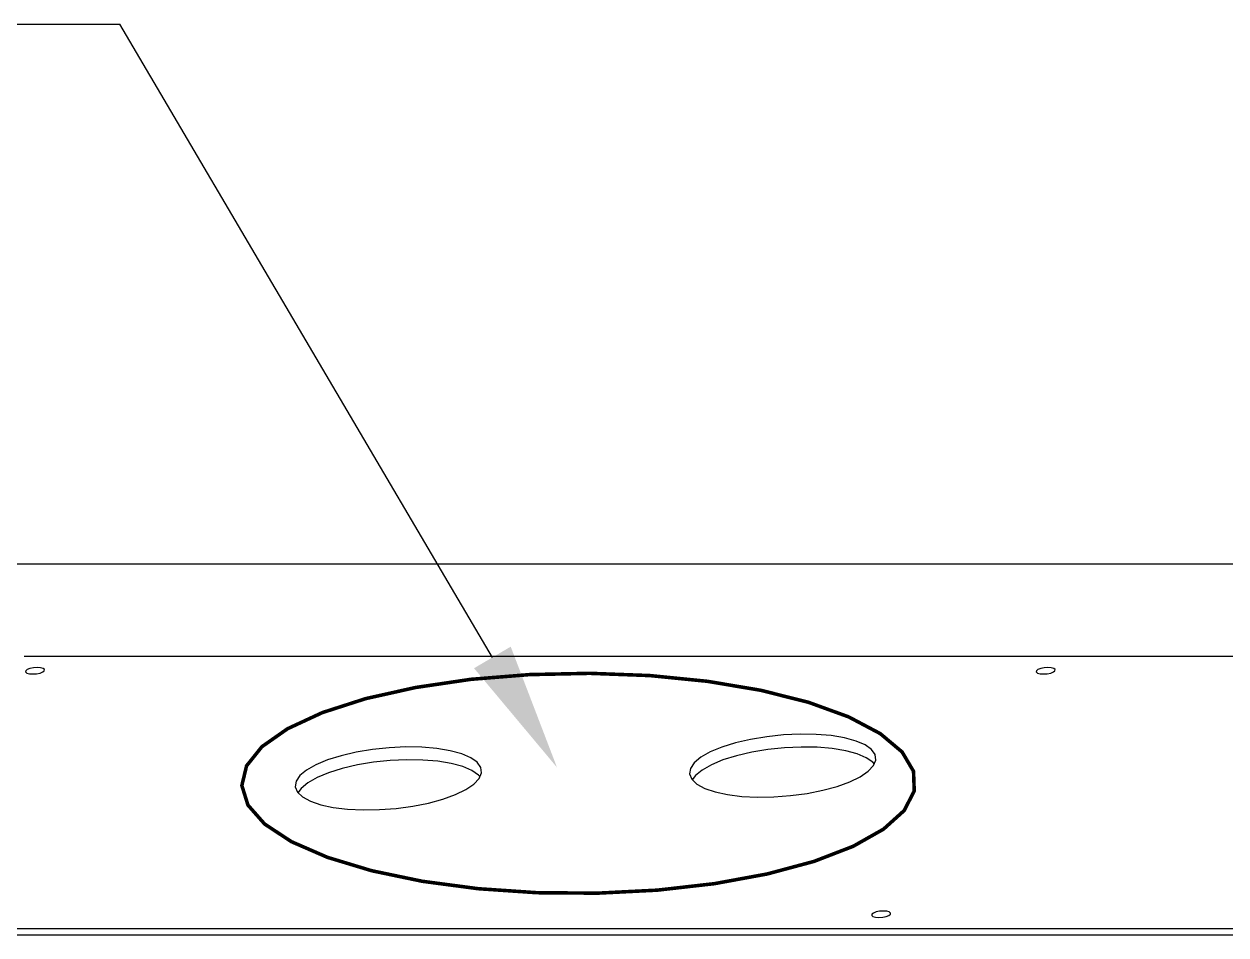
# Model space of a CAD drawing. Header units: millimetres. Extents: x 8533 to 164433, y 5768 to 115327.
# Drawn here: x 31705 to 33590, y 107070 to 108498 of the extents above; entities that cross this region are included whole.
import ezdxf

# ---------------------------------------------------------------- set-up
doc = ezdxf.new("R2010")
doc.units = ezdxf.units.MM
doc.header["$LTSCALE"] = 250
doc.linetypes.add('HIDDEN', pattern=[2, 1, -1])
doc.layers.add('02_G-ENP_내부선', color=4, linetype='Continuous')

msp = doc.modelspace()

# ---------------------------------------------------------------- linework, layer by layer
at = {"color": 7, "linetype": 'Continuous', "lineweight": 25}
for p, q in [((34940.1, 107506.7, -0.3), (31705.4, 107506.7, -0.3)), ((31416.9, 107080.1, -0.3), (34651.6, 107080.1, -0.3)), ((31417.8, 107070.1, -0.3), (34652.4, 107070.1, -0.3))]:
    msp.add_line(p, q, dxfattribs=at)
at = {"color": 7, "linetype": 'Continuous', "lineweight": 25, "elevation": -0.3}
for points in [[(35296.5, 107651.1), (31550.7, 107651.1)], [(31737.2, 107484.3), (31737.4, 107486.2), (31735.3, 107487.8), (31731.3, 107488.9), (31726, 107489.3), (31720.2, 107488.9), (31714.7, 107487.8), (31710.5, 107486.2), (31708.1, 107484.3), (31707.9, 107482.3), (31709.9, 107480.7), (31713.9, 107479.6), (31719.2, 107479.2), (31725, 107479.6), (31730.5, 107480.7), (31734.7, 107482.3), (31737.2, 107484.3)], [(33322.1, 107484.3), (33322.3, 107486.2), (33320.3, 107487.8), (33316.3, 107488.9), (33311, 107489.3), (33305.2, 107488.9), (33299.7, 107487.8), (33295.4, 107486.2), (33293, 107484.3), (33292.8, 107482.3), (33294.9, 107480.7), (33298.8, 107479.6), (33304.2, 107479.2), (33310, 107479.6), (33315.5, 107480.7), (33319.7, 107482.3), (33322.1, 107484.3)], [(33037.6, 107335.5), (33041.3, 107344.3), (33040.3, 107352.8), (33034.6, 107360.8), (33024.5, 107368), (33010.2, 107374.1), (32992.2, 107379), (32971.1, 107382.5), (32947.5, 107384.4), (32922.3, 107384.8), (32896.2, 107383.6), (32870.1, 107380.9), (32844.8, 107376.7), (32821.1, 107371.2), (32799.8, 107364.5), (32781.6, 107356.9), (32767, 107348.6), (32756.5, 107339.9), (32750.6, 107331.1), (32749.2, 107322.4), (32752.6, 107314.1), (32760.5, 107306.5), (32772.8, 107299.8), (32789, 107294.3), (32808.6, 107290.1), (32831.1, 107287.3), (32855.5, 107286.2), (32881.3, 107286.5), (32907.5, 107288.5), (32933.3, 107292), (32957.9, 107296.9), (32980.5, 107303), (33000.3, 107310.2), (33016.8, 107318.1), (33029.4, 107326.7), (33037.6, 107335.5)], [(32419.2, 107315.4), (32422.9, 107324.2), (32421.9, 107332.8), (32416.2, 107340.8), (32406.1, 107347.9), (32391.8, 107354), (32373.8, 107358.9), (32352.6, 107362.4), (32329.1, 107364.4), (32303.9, 107364.8), (32277.8, 107363.6), (32251.7, 107360.8), (32226.4, 107356.6), (32202.7, 107351.1), (32181.4, 107344.5), (32163.2, 107336.9), (32148.6, 107328.6), (32138.1, 107319.9), (32132.2, 107311), (32130.8, 107302.3), (32134.2, 107294), (32142.1, 107286.4), (32154.4, 107279.7), (32170.6, 107274.2), (32190.2, 107270), (32212.7, 107267.3), (32237.1, 107266.1), (32262.9, 107266.5), (32289.1, 107268.5), (32314.9, 107271.9), (32339.5, 107276.8), (32362.1, 107282.9), (32381.9, 107290.1), (32398.4, 107298.1), (32411, 107306.6), (32419.2, 107315.4)], [(33039, 107337.8), (33036.4, 107340.7), (33026.2, 107347.9), (33011.9, 107354), (32993.9, 107358.9), (32972.8, 107362.4), (32949.2, 107364.3), (32924, 107364.7), (32897.9, 107363.6), (32871.8, 107360.8), (32846.5, 107356.6), (32822.8, 107351.1), (32801.5, 107344.4), (32783.3, 107336.8), (32768.7, 107328.5), (32758.3, 107319.8), (32753.3, 107313.1)], [(32420.6, 107317.7), (32417.9, 107320.7), (32407.8, 107327.8), (32393.5, 107334), (32375.5, 107338.8), (32354.4, 107342.3), (32330.8, 107344.3), (32305.6, 107344.7), (32279.5, 107343.5), (32253.4, 107340.8), (32228.1, 107336.6), (32204.4, 107331), (32183.1, 107324.4), (32164.9, 107316.8), (32150.3, 107308.5), (32139.9, 107299.8), (32134.9, 107293)], [(33064, 107102.6), (33064.2, 107104.5), (33062.2, 107106.2), (33058.2, 107107.3), (33052.9, 107107.6), (33047, 107107.3), (33041.6, 107106.2), (33037.3, 107104.5), (33034.9, 107102.6), (33034.7, 107100.7), (33036.7, 107099), (33040.7, 107097.9), (33046, 107097.5), (33051.9, 107097.9), (33057.3, 107099), (33061.6, 107100.7), (33064, 107102.6)]]:
    msp.add_lwpolyline(points, dxfattribs=at)
at = {"color": 1, "linetype": 'HIDDEN', "lineweight": 25, "ltscale": 0.05, "const_width": 5.56, "elevation": -0.3}
msp.add_lwpolyline([(33085.6, 107265.1), (33101.4, 107295.7), (33100.3, 107326.6), (33082.4, 107356.9), (33048.1, 107385.7), (32998.6, 107411.9), (32935.5, 107434.8), (32860.8, 107453.6), (32777, 107467.7), (32686.6, 107476.7), (32592.6, 107480.2), (32498.1, 107478.2), (32406.1, 107470.8), (32319.5, 107458), (32241.1, 107440.5), (32173.4, 107418.7), (32118.6, 107393.3), (32078.5, 107365.2), (32054.4, 107335.2), (32047, 107304.3), (32056.6, 107273.6), (32082.8, 107243.9), (32124.8, 107216.3), (32181.4, 107191.7), (32250.5, 107170.8), (32330.1, 107154.2), (32417.6, 107142.6), (32510.1, 107136.3), (32604.7, 107135.6), (32698.4, 107140.3), (32788.1, 107150.5), (32870.9, 107165.7), (32944.3, 107185.4), (33005.7, 107209.1), (33053.3, 107236), (33085.6, 107265.1)], dxfattribs=at)
at = {"layer": '02_G-ENP_내부선'}
msp.add_line((27107.5, 108498, -0.4), (31855.8, 108498, -0.4), dxfattribs=at)
at = {"layer": '02_G-ENP_내부선', "color": 4, "lineweight": -2}
msp.add_line((32439.8, 107505.1, -0.4), (31855.8, 108498, -0.4), dxfattribs=at)
msp.add_solid([(32411.1, 107488.2, -0.4), (32541.2, 107332.7, -0.4), (32468.6, 107522, -0.4)], dxfattribs=at)

doc.saveas('drawing.dxf')
